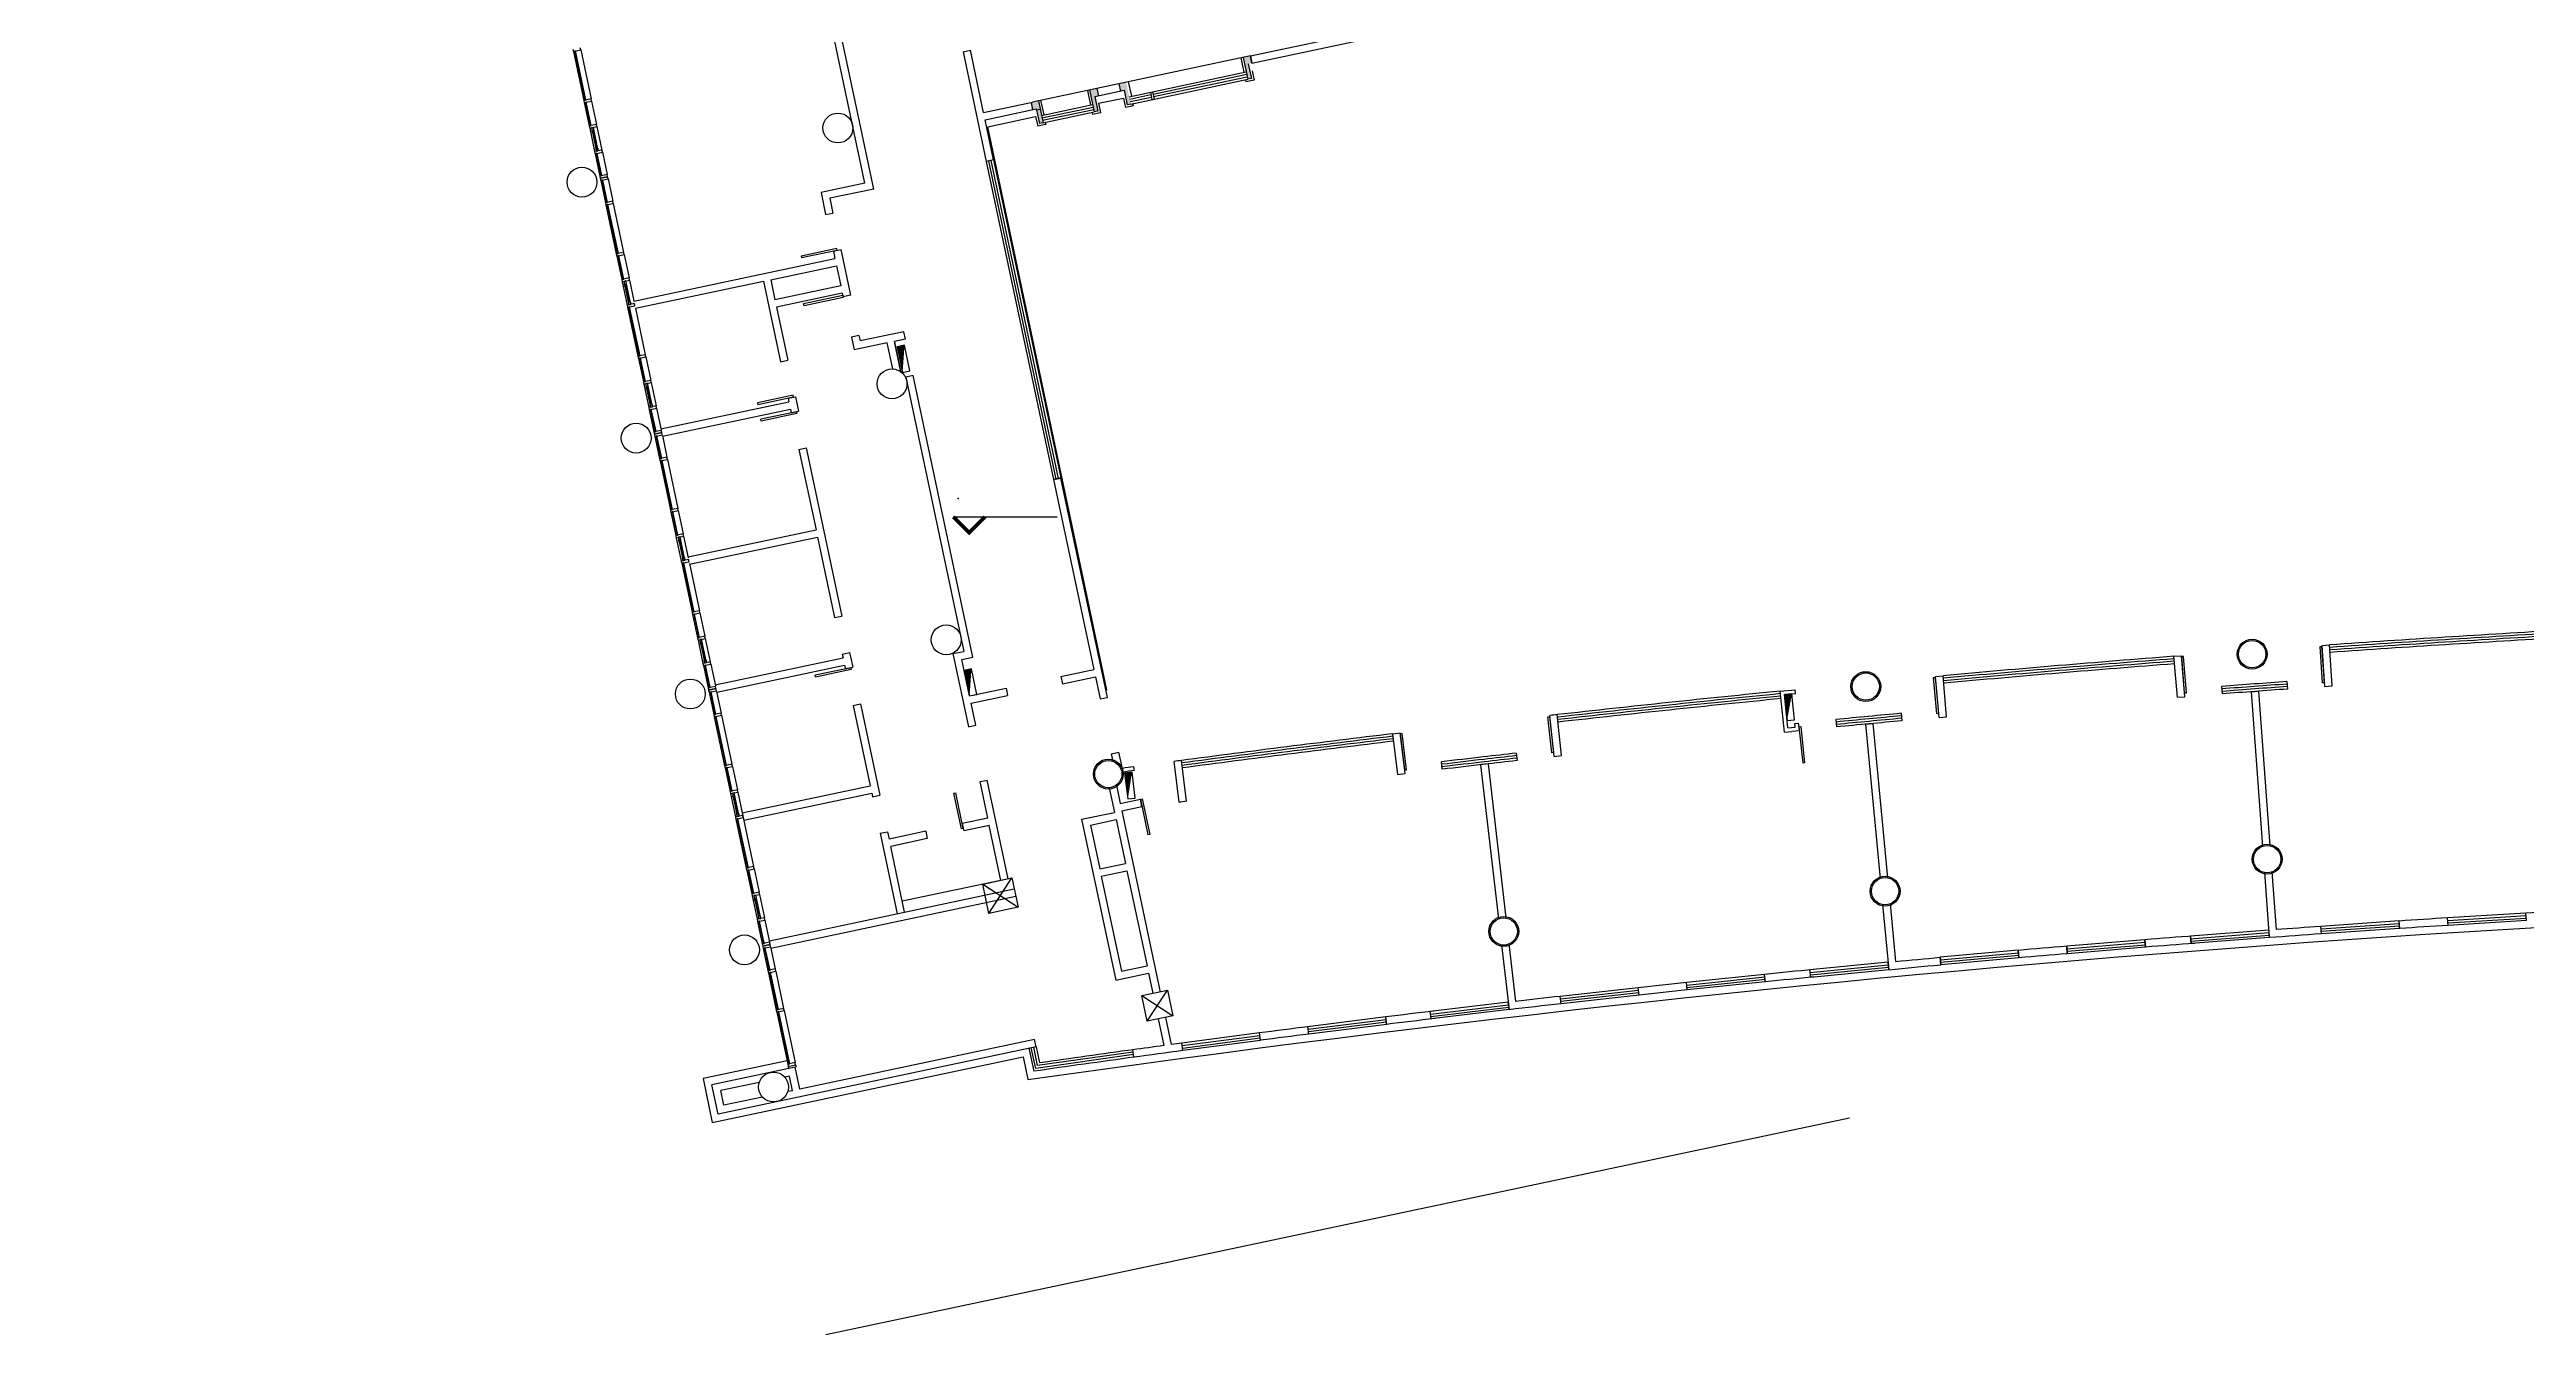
# Model space of a CAD drawing. Header units: millimetres. Extents: x -28081 to 11848482, y -6212777 to 128443.
# Drawn here: x -25447 to 40840, y -11740 to 22643 of the extents above; entities that cross this region are included whole.
import ezdxf

# ---------------------------------------------------------------- set-up
doc = ezdxf.new("R2010")
doc.units = ezdxf.units.MM
doc.header["$LTSCALE"] = 10
for name, color, linetype in [('A—\\M+5C3C5\\M+5B4B0', 135, 'Continuous'), ('A—\\M+5C7BD\\M+5CCE5', 7, 'Continuous'), ('E-COLS-F5$0$0S-COLS-I-P', 8, 'Continuous'), ('E-RS-5F$0$0S-COLS-I-P', 8, 'Continuous'), ('E1-RI-5F$0$A-GLAZ', 140, 'Continuous')]:
    doc.layers.add(name, color=color, linetype=linetype)

msp = doc.modelspace()

# ---------------------------------------------------------------- hatches: boundary and pattern name
at = {"layer": 'A—\\M+5C7BD\\M+5CCE5'}
h = msp.add_hatch(color=18, dxfattribs=at)
h.paths.add_polyline_path([(6690, 22474), (6495, 22432), (6618, 21851), (6716, 21872), (6634, 22257), (6732, 22278)])
h.paths.add_polyline_path([(3364, 21769), (3168, 21728), (3210, 21532), (3308, 21553), (3391, 21164), (3489, 21185)])
h = msp.add_hatch(color=18, dxfattribs=at)
h.paths.add_polyline_path([(2582, 21603), (2386, 21561), (2511, 20976), (2608, 20997), (2525, 21387), (2623, 21407)])
h.paths.add_polyline_path([(1016, 21271), (821, 21230), (862, 21034), (960, 21055), (1044, 20664), (1140, 20684)])

# ---------------------------------------------------------------- linework, layer by layer
for p, q in [((-182, 19689), (-378, 19648)), ((-378, 19648), (1424, 11136)), ((1489, 11150), (-312, 19661)), ((1555, 11164), (-247, 19675)), ((-182, 19689), (1620, 11178)), ((-4382, 17318), (-5336, 17116)), ((-4371, 17269), (-5325, 17067)), ((-4371, 17269), (-4382, 17318)), ((-5336, 17116), (-5325, 17067)), ((-4219, 16063), (-5268, 15841)), ((-4207, 16009), (-5256, 15787)), ((-4219, 16063), (-4207, 16009)), ((-5256, 15787), (-5268, 15841)), ((-5549, 13391), (-6503, 13189)), ((-5539, 13342), (-6493, 13140)), ((-5539, 13342), (-5549, 13391)), ((-6503, 13189), (-6493, 13140)), ((-5456, 12950), (-6410, 12749)), ((-6399, 12700), (-6410, 12749)), ((-5446, 12902), (-6399, 12700)), ((-5456, 12950), (-5446, 12902)), ((1620, 11178), (1424, 11136)), ((35316, 6669), (35366, 6673)), ((35385, 5697), (35316, 6669)), ((35435, 5700), (35366, 6673)), ((-4006, 6102), (-4960, 5900)), ((-3996, 6053), (-4950, 5851)), ((-4006, 6102), (-3996, 6053)), ((31665, 6401), (31615, 6397)), ((31690, 5425), (31615, 6397)), ((31739, 5429), (31665, 6401)), ((-4950, 5851), (-4960, 5900)), ((24975, 5839), (25025, 5843)), ((25064, 4868), (24975, 5839)), ((25114, 4873), (25025, 5843)), ((31690, 5425), (31739, 5429)), ((35435, 5700), (35385, 5697)), ((14649, 4791), (14699, 4797)), ((14758, 3823), (14649, 4791)), ((14808, 3828), (14699, 4797)), ((25114, 4873), (25064, 4868)), ((10756, 4340), (10706, 4335)), ((10756, 4340), (10706, 4335)), ((10821, 3366), (10706, 4335)), ((10821, 3366), (10706, 4335)), ((10871, 3372), (10756, 4340)), ((10871, 3372), (10756, 4340)), ((21371, 4518), (21421, 4524)), ((21371, 4518), (21473, 3549)), ((21421, 4524), (21523, 3554)), ((10821, 3366), (10871, 3372)), ((10821, 3366), (10871, 3372)), ((14808, 3828), (14758, 3823)), ((21523, 3554), (21473, 3549)), ((-1246, 2746), (-1197, 2756)), ((-1246, 2746), (-1197, 2756)), ((-1044, 1792), (-1246, 2746)), ((-1044, 1792), (-1246, 2746)), ((-995, 1803), (-1197, 2756)), ((-995, 1803), (-1197, 2756)), ((3746, 2581), (3795, 2592)), ((3746, 2581), (3948, 1627)), ((3795, 2592), (3997, 1638)), ((-995, 1803), (-1044, 1792)), ((-995, 1803), (-1044, 1792)), ((3997, 1638), (3948, 1627)), ((-6184, -1207), (370, 180)), ((-6143, -1403), (412, -15)), ((40826, -464), (38730, -596)), ((38743, -795), (38730, -596)), ((38734, -662), (40830, -530)), ((38738, -729), (40834, -597)), ((40839, -663), (40826, -464)), ((30628, -1178), (28536, -1354)), ((28541, -1420), (30634, -1244)), ((28547, -1486), (30640, -1311)), ((30628, -1178), (30645, -1377)), ((33941, -921), (31847, -1084)), ((31847, -1084), (31863, -1283)), ((31852, -1150), (33946, -988)), ((31858, -1217), (33951, -1054)), ((33956, -1120), (31863, -1283)), ((33941, -921), (33956, -1120)), ((37432, -675), (35337, -820)), ((35351, -1019), (35337, -820)), ((35342, -886), (37437, -741)), ((35347, -953), (37442, -808)), ((37446, -874), (35351, -1019)), ((37446, -874), (37432, -675)), ((40839, -663), (38743, -795)), ((23755, -1780), (21665, -1987)), ((21685, -2186), (21665, -1987)), ((21672, -2053), (23761, -1847)), ((21678, -2120), (23768, -1913)), ((23774, -1979), (21685, -2186)), ((23774, -1979), (23755, -1780)), ((27240, -1460), (25148, -1648)), ((25148, -1648), (25166, -1848)), ((25154, -1715), (27246, -1526)), ((25160, -1781), (27252, -1592)), ((27258, -1659), (25166, -1848)), ((27240, -1460), (27258, -1659)), ((28536, -1354), (28552, -1553)), ((30645, -1377), (28552, -1553)), ((17068, -2461), (14981, -2694)), ((14988, -2760), (17075, -2527)), ((14995, -2826), (17083, -2594)), ((17090, -2660), (17068, -2461)), ((20448, -2104), (18360, -2323)), ((18381, -2522), (18360, -2323)), ((18367, -2390), (20455, -2170)), ((18374, -2456), (20462, -2236)), ((20469, -2303), (18381, -2522)), ((20469, -2303), (20448, -2104)), ((10312, -3244), (8229, -3506)), ((8237, -3572), (10320, -3310)), ((10337, -3443), (10312, -3244)), ((13589, -2850), (11503, -3100)), ((11527, -3298), (11503, -3100)), ((11511, -3166), (13597, -2916)), ((11519, -3232), (13604, -2983)), ((13612, -3049), (11527, -3298)), ((13612, -3049), (13589, -2850)), ((15003, -2893), (14981, -2694)), ((17090, -2660), (15003, -2893)), ((6936, -3672), (4854, -3946)), ((4880, -4144), (4854, -3946)), ((4862, -4012), (6944, -3738)), ((4871, -4078), (6953, -3805)), ((6962, -3871), (4880, -4144)), ((6962, -3871), (6936, -3672)), ((8253, -3704), (8229, -3506)), ((8245, -3638), (10329, -3376)), ((10337, -3443), (8253, -3704))]:
    msp.add_line(p, q)
at = {"color": 1}
msp.add_line((-1260, 10137), (1518, 10137), dxfattribs=at)
at = {"extrusion": (0, 0, -1)}
for points in [[(2617, 14003), (2421, 14045), (2566, 14730), (2762, 14688)], [(825, 5345), (630, 5386), (775, 6071), (970, 6029)], [(-21052, 4687), (-21251, 4707), (-21182, 5404), (-20983, 5384)]]:
    msp.add_lwpolyline(points, close=True, dxfattribs=at)
at = {"color": 1, "const_width": 100, "elevation": 0}
msp.add_lwpolyline([(-1260, 10137), (-836, 9712), (-411, 10137)], dxfattribs=at)
at = {"extrusion": (0, 0, -1), "elevation": 0}
msp.add_lwpolyline([(-3411, 2588), (-3610, 2613), (-3522, 3307), (-3324, 3282)], close=True, dxfattribs=at)
at = {"color": 1}
msp.add_point((-1132, 10632), dxfattribs=at)
at = {"extrusion": (0, 0, -1)}
for points in [[(2617, 14003), (2617, 14003), (2762, 14688), (2566, 14730)], [(825, 5345), (825, 5345), (970, 6029), (775, 6071)], [(-21052, 4687), (-21052, 4687), (-20983, 5384), (-21182, 5404)], [(-3411, 2588), (-3411, 2588), (-3324, 3282), (-3522, 3307)]]:
    msp.add_solid(points, dxfattribs=at)
at = {"layer": 'A—\\M+5C3C5\\M+5B4B0', "extrusion": (7.74398e-26, 8.19673e-27, -1)}
for p, q in [((-11440, 22652), (-11427, 22593)), ((-11427, 22593), (-11232, 22634)), ((-11232, 22634), (-11244, 22693)), ((-10954, 21323), (-11150, 21282)), ((-11150, 21282), (-11137, 21223)), ((-11137, 21223), (-10942, 21265)), ((-10942, 21265), (-10954, 21323)), ((-10809, 20639), (-11005, 20597)), ((-11005, 20597), (-10992, 20538)), ((-10992, 20538), (-10797, 20580)), ((-10797, 20580), (-10809, 20639)), ((-10664, 19954), (-10860, 19912)), ((-10860, 19912), (-10847, 19854)), ((-10847, 19854), (-10652, 19895)), ((-10652, 19895), (-10664, 19954)), ((-10513, 19240), (-10709, 19198)), ((-10500, 19181), (-10513, 19240)), ((-10709, 19198), (-10696, 19139)), ((-10696, 19139), (-10500, 19181)), ((-10374, 18584), (-10570, 18543)), ((-10362, 18525), (-10374, 18584)), ((-10570, 18543), (-10557, 18484)), ((-10557, 18484), (-10362, 18525)), ((-10084, 17214), (-10280, 17173)), ((-10280, 17173), (-10267, 17114)), ((-10267, 17114), (-10072, 17156)), ((-10072, 17156), (-10084, 17214)), ((-9939, 16530), (-10135, 16488)), ((-10135, 16488), (-10122, 16429)), ((-10122, 16429), (-9927, 16471)), ((-9927, 16471), (-9939, 16530)), ((-9794, 15845), (-9990, 15803)), ((-9990, 15803), (-9977, 15745)), ((-9977, 15745), (-9782, 15786)), ((-9782, 15786), (-9794, 15845)), ((-9504, 14475), (-9700, 14434)), ((-9700, 14434), (-9687, 14375)), ((-9687, 14375), (-9492, 14416)), ((-9492, 14416), (-9504, 14475)), ((-9359, 13790), (-9555, 13749)), ((-9555, 13749), (-9543, 13690)), ((-9543, 13690), (-9347, 13732)), ((-9347, 13732), (-9359, 13790)), ((-9214, 13105), (-9410, 13064)), ((-9410, 13064), (-9398, 13005)), ((-9398, 13005), (-9202, 13047)), ((-9202, 13047), (-9214, 13105)), ((-9063, 12391), (-9259, 12350)), ((-9259, 12350), (-9246, 12291)), ((-9246, 12291), (-9051, 12333)), ((-9051, 12333), (-9063, 12391)), ((-8924, 11736), (-9120, 11694)), ((-9120, 11694), (-9108, 11636)), ((-9108, 11636), (-8912, 11677)), ((-8912, 11677), (-8924, 11736)), ((-8634, 10366), (-8830, 10325)), ((-8830, 10325), (-8818, 10266)), ((-8818, 10266), (-8622, 10307)), ((-8622, 10307), (-8634, 10366)), ((-8489, 9681), (-8685, 9640)), ((-8685, 9640), (-8673, 9581)), ((-8673, 9581), (-8477, 9623)), ((-8477, 9623), (-8489, 9681)), ((-8344, 8997), (-8540, 8955)), ((-8540, 8955), (-8528, 8896)), ((-8528, 8896), (-8332, 8938)), ((-8332, 8938), (-8344, 8997)), ((-8055, 7627), (-8250, 7585)), ((-8250, 7585), (-8238, 7527)), ((-8238, 7527), (-8042, 7568)), ((-8042, 7568), (-8055, 7627)), ((-7910, 6942), (-8105, 6901)), ((-8105, 6901), (-8093, 6842)), ((-8093, 6842), (-7897, 6883)), ((-7897, 6883), (-7910, 6942)), ((-7765, 6257), (-7960, 6216)), ((-7960, 6216), (-7948, 6157)), ((-7948, 6157), (-7752, 6199)), ((-7752, 6199), (-7765, 6257)), ((-7613, 5543), (-7809, 5502)), ((-7809, 5502), (-7797, 5443)), ((-7797, 5443), (-7601, 5484)), ((-7601, 5484), (-7613, 5543)), ((-7475, 4888), (-7670, 4846)), ((-7670, 4846), (-7658, 4787)), ((-7658, 4787), (-7462, 4829)), ((-7462, 4829), (-7475, 4888)), ((-7185, 3518), (-7380, 3477)), ((-7380, 3477), (-7368, 3418)), ((-7368, 3418), (-7172, 3459)), ((-7172, 3459), (-7185, 3518)), ((-7040, 2833), (-7235, 2792)), ((-7235, 2792), (-7223, 2733)), ((-7223, 2733), (-7027, 2774)), ((-7027, 2774), (-7040, 2833)), ((-6895, 2148), (-7090, 2107)), ((-7090, 2107), (-7078, 2048)), ((-7078, 2048), (-6882, 2090)), ((-6882, 2090), (-6895, 2148)), ((-6605, 779), (-6800, 737)), ((-6800, 737), (-6788, 679)), ((-6788, 679), (-6592, 720)), ((-6592, 720), (-6605, 779)), ((-6460, 94), (-6656, 52)), ((-6656, 52), (-6643, -6)), ((-6643, -6), (-6447, 35)), ((-6447, 35), (-6460, 94)), ((-6315, -591), (-6511, -632)), ((-6511, -632), (-6498, -691)), ((-6498, -691), (-6302, -650)), ((-6302, -650), (-6315, -591)), ((-6164, -1305), (-6359, -1347)), ((-6151, -1364), (-6164, -1305)), ((-6359, -1347), (-6347, -1405)), ((-6347, -1405), (-6151, -1364)), ((-6025, -1961), (-6221, -2002)), ((-6012, -2019), (-6025, -1961)), ((-6221, -2002), (-6208, -2061)), ((-6208, -2061), (-6012, -2019)), ((-5801, -3017), (-5997, -3059)), ((-5997, -3059), (-5984, -3117)), ((-5984, -3117), (-5789, -3076)), ((-5789, -3076), (-5801, -3017))]:
    msp.add_line(p, q, dxfattribs=at)
at = {"layer": 'A—\\M+5C3C5\\M+5B4B0'}
for p, q in [((-11427, 22593), (-11150, 21282)), ((-11397, 22599), (-11120, 21288)), ((-11095, 21294), (-11372, 22604)), ((-11232, 22634), (-10954, 21323)), ((3447, 21380), (6577, 22047)), ((4087, 21448), (6591, 21982)), ((4101, 21383), (6604, 21917)), ((6435, 22423), (6518, 22034)), ((6735, 22073), (6787, 21826)), ((-11137, 21223), (-11005, 20597)), ((-11082, 21235), (-11107, 21230)), ((-11107, 21230), (-10975, 20603)), ((-10950, 20609), (-11082, 21235)), ((-10942, 21265), (-10809, 20639)), ((2626, 21204), (3291, 21345)), ((3291, 21345), (3345, 21093)), ((3461, 21315), (4028, 21436)), ((3475, 21250), (4042, 21371)), ((3489, 21185), (6618, 21851)), ((4014, 21501), (4056, 21305)), ((4073, 21514), (4115, 21318)), ((6560, 21839), (6572, 21780)), ((6787, 21826), (6572, 21780)), ((-10894, 20559), (-10944, 20549)), ((-10894, 20559), (-10944, 20549)), ((-10878, 20485), (-10894, 20559)), ((-10761, 19933), (-10894, 20559)), ((-10797, 20580), (-10664, 19954)), ((-339, 20575), (943, 20847)), ((2850, 5510), (-339, 20575)), ((943, 20847), (997, 20592)), ((1213, 20638), (997, 20592)), ((1098, 20880), (2469, 21170)), ((1112, 20814), (2483, 21105)), ((1126, 20749), (2497, 21040)), ((1139, 20684), (2511, 20975)), ((1200, 20697), (1213, 20638)), ((2452, 20962), (2464, 20905)), ((2680, 20951), (2464, 20905)), ((2626, 21204), (2680, 20951)), ((3560, 21138), (3345, 21093)), ((3560, 21138), (3547, 21197)), ((-10992, 20538), (-10860, 19912)), ((-10944, 20549), (-10928, 20474)), ((-10944, 20549), (-10811, 19923)), ((-10928, 20474), (-10878, 20485)), ((-10917, 20421), (-10928, 20474)), ((-10928, 20474), (-10827, 19997)), ((-10802, 20002), (-10903, 20479)), ((-10827, 19997), (-10777, 20008)), ((-10811, 19923), (-10827, 19997)), ((-10761, 19933), (-10811, 19923)), ((-10811, 19923), (-10761, 19933)), ((-10777, 20008), (-10761, 19933)), ((-10652, 19895), (-10525, 19298)), ((-10847, 19854), (-10721, 19257)), ((-10817, 19860), (-10691, 19263)), ((-10666, 19268), (-10793, 19865)), ((-10525, 19298), (-10721, 19257)), ((-10721, 19257), (-10709, 19198)), ((-10709, 19198), (-10513, 19240)), ((-10513, 19240), (-10525, 19298)), ((-10696, 19139), (-10570, 18543)), ((-10641, 19151), (-10666, 19146)), ((-10666, 19146), (-10540, 18549)), ((-10515, 18554), (-10641, 19151)), ((-10500, 19181), (-10374, 18584)), ((-10557, 18484), (-10280, 17173)), ((-10527, 18490), (-10250, 17179)), ((-10225, 17185), (-10503, 18496)), ((-10362, 18525), (-10084, 17214)), ((-10267, 17114), (-10135, 16488)), ((-10213, 17126), (-10237, 17121)), ((-10237, 17121), (-10105, 16494)), ((-10080, 16500), (-10213, 17126)), ((-10072, 17156), (-9939, 16530)), ((-10122, 16429), (-9990, 15803)), ((-10024, 16450), (-10074, 16440)), ((-10024, 16450), (-10074, 16440)), ((-10074, 16440), (-10058, 16365)), ((-10074, 16440), (-9941, 15814)), ((-10058, 16365), (-10008, 16376)), ((-10047, 16312), (-10058, 16365)), ((-10058, 16365), (-9957, 15888)), ((-9932, 15893), (-10033, 16370)), ((-10008, 16376), (-10024, 16450)), ((-9892, 15824), (-10024, 16450)), ((-9927, 16471), (-9810, 15920)), ((-9977, 15745), (-9700, 14434)), ((-9957, 15888), (-9907, 15899)), ((-9941, 15814), (-9957, 15888)), ((-9948, 15751), (-9670, 14440)), ((-9892, 15824), (-9941, 15814)), ((-9941, 15814), (-9892, 15824)), ((-9645, 14445), (-9923, 15756)), ((-9907, 15899), (-9892, 15824)), ((-9769, 15724), (-9504, 14475)), ((-9687, 14375), (-9555, 13749)), ((-9633, 14387), (-9658, 14381)), ((-9658, 14381), (-9525, 13755)), ((-9500, 13760), (-9633, 14387)), ((-9492, 14416), (-9359, 13790)), ((-9543, 13690), (-9410, 13064)), ((-9444, 13711), (-9494, 13700)), ((-9444, 13711), (-9494, 13700)), ((-9494, 13700), (-9478, 13626)), ((-9494, 13700), (-9361, 13074)), ((-9478, 13626), (-9429, 13636)), ((-9467, 13573), (-9478, 13626)), ((-9478, 13626), (-9377, 13149)), ((-9352, 13154), (-9453, 13631)), ((-9429, 13636), (-9444, 13711)), ((-9312, 13085), (-9444, 13711)), ((-9347, 13732), (-9214, 13105)), ((-9398, 13005), (-9271, 12409)), ((-9377, 13149), (-9328, 13159)), ((-9361, 13074), (-9377, 13149)), ((-9343, 13017), (-9368, 13012)), ((-9368, 13012), (-9241, 12415)), ((-9312, 13085), (-9361, 13074)), ((-9361, 13074), (-9312, 13085)), ((-9216, 12420), (-9343, 13017)), ((-9328, 13159), (-9312, 13085)), ((-9202, 13047), (-9079, 12466)), ((-9076, 12450), (-9271, 12409)), ((-9271, 12409), (-9259, 12350)), ((-9259, 12350), (-9063, 12391)), ((-9246, 12291), (-9120, 11694)), ((-9241, 12415), (-9216, 12420)), ((-9192, 12303), (-9216, 12297)), ((-9216, 12297), (-9090, 11701)), ((-9065, 11706), (-9192, 12303)), ((-9063, 12391), (-9076, 12450)), ((-9047, 12317), (-8924, 11736)), ((-9108, 11636), (-8830, 10325)), ((-9090, 11701), (-9065, 11706)), ((-9053, 11647), (-9078, 11642)), ((-9078, 11642), (-8800, 10331)), ((-8775, 10336), (-9053, 11647)), ((-8912, 11677), (-8634, 10366)), ((-8818, 10266), (-8685, 9640)), ((-8800, 10331), (-8775, 10336)), ((-8763, 10278), (-8788, 10272)), ((-8788, 10272), (-8655, 9646)), ((-8630, 9652), (-8763, 10278)), ((-8622, 10307), (-8489, 9681)), ((-8673, 9581), (-8540, 8955)), ((-8655, 9646), (-8630, 9652)), ((-8574, 9602), (-8624, 9591)), ((-8574, 9602), (-8624, 9591)), ((-8624, 9591), (-8608, 9517)), ((-8624, 9591), (-8492, 8965)), ((-8608, 9517), (-8559, 9527)), ((-8597, 9464), (-8608, 9517)), ((-8608, 9517), (-8507, 9040)), ((-8483, 9045), (-8584, 9522)), ((-8559, 9527), (-8574, 9602)), ((-8442, 8976), (-8574, 9602)), ((-8477, 9623), (-8354, 9042)), ((-8528, 8896), (-8250, 7585)), ((-8507, 9040), (-8458, 9050)), ((-8492, 8965), (-8507, 9040)), ((-8473, 8908), (-8498, 8903)), ((-8498, 8903), (-8220, 7592)), ((-8442, 8976), (-8492, 8965)), ((-8492, 8965), (-8442, 8976)), ((-8195, 7597), (-8473, 8908)), ((-8458, 9050), (-8442, 8976)), ((-8322, 8893), (-8055, 7627)), ((-8238, 7527), (-8105, 6901)), ((-8220, 7592), (-8195, 7597)), ((-8183, 7538), (-8208, 7533)), ((-8208, 7533), (-8075, 6907)), ((-8050, 6912), (-8183, 7538)), ((-8042, 7568), (-7910, 6942)), ((-8093, 6842), (-7960, 6216)), ((-8075, 6907), (-8050, 6912)), ((-7995, 6863), (-8044, 6852)), ((-7995, 6863), (-8044, 6852)), ((-8044, 6852), (-8028, 6778)), ((-8044, 6852), (-7912, 6226)), ((-8028, 6778), (-7979, 6788)), ((-8017, 6725), (-8028, 6778)), ((-8028, 6778), (-7928, 6301)), ((-7903, 6306), (-8004, 6783)), ((-7979, 6788), (-7995, 6863)), ((-7862, 6237), (-7995, 6863)), ((-7897, 6883), (-7765, 6257)), ((-7948, 6157), (-7821, 5560)), ((-7928, 6301), (-7878, 6311)), ((-7912, 6226), (-7928, 6301)), ((-7893, 6169), (-7918, 6163)), ((-7918, 6163), (-7792, 5567)), ((-7862, 6237), (-7912, 6226)), ((-7912, 6226), (-7862, 6237)), ((-7767, 5572), (-7893, 6169)), ((-7878, 6311), (-7862, 6237)), ((-7752, 6199), (-7629, 5618)), ((-7626, 5602), (-7821, 5560)), ((-7821, 5560), (-7809, 5502)), ((-7809, 5502), (-7613, 5543)), ((-7797, 5443), (-7670, 4846)), ((-7792, 5567), (-7767, 5572)), ((-7742, 5455), (-7767, 5449)), ((-7767, 5449), (-7640, 4852)), ((-7616, 4858), (-7742, 5455)), ((-7613, 5543), (-7626, 5602)), ((-7598, 5469), (-7475, 4888)), ((2821, 5503), (2850, 5510)), ((32679, 5601), (32694, 5401)), ((34430, 5730), (34444, 5530)), ((-7658, 4787), (-7380, 3477)), ((-7640, 4852), (-7616, 4858)), ((-7603, 4799), (-7628, 4794)), ((-7628, 4794), (-7350, 3483)), ((-7326, 3488), (-7603, 4799)), ((-7462, 4829), (-7185, 3518)), ((22356, 4715), (22375, 4516)), ((24109, 4881), (24127, 4682)), ((-7368, 3418), (-7235, 2792)), ((-7350, 3483), (-7326, 3488)), ((-7313, 3429), (-7338, 3424)), ((-7338, 3424), (-7206, 2798)), ((-7181, 2803), (-7313, 3429)), ((-7172, 3459), (-7040, 2833)), ((11826, 3384), (11802, 3583)), ((13803, 3815), (13826, 3617)), ((-7223, 2733), (-7090, 2107)), ((-7206, 2798), (-7181, 2803)), ((-7125, 2754), (-7174, 2743)), ((-7125, 2754), (-7174, 2743)), ((-7174, 2743), (-7159, 2669)), ((-7174, 2743), (-7042, 2117)), ((-7159, 2669), (-7109, 2679)), ((-7147, 2616), (-7159, 2669)), ((-7159, 2669), (-7058, 2192)), ((-7033, 2197), (-7134, 2674)), ((-7109, 2679), (-7125, 2754)), ((-6992, 2128), (-7125, 2754)), ((-7027, 2774), (-6882, 2090)), ((-7078, 2048), (-6800, 737)), ((-7058, 2192), (-7008, 2202)), ((-7042, 2117), (-7058, 2192)), ((-7023, 2060), (-7048, 2054)), ((-7048, 2054), (-6771, 744)), ((-6992, 2128), (-7042, 2117)), ((-7042, 2117), (-6992, 2128)), ((-6746, 749), (-7023, 2060)), ((-7008, 2202), (-6992, 2128)), ((-6882, 2090), (-6605, 779)), ((-6788, 679), (-6656, 52)), ((-6771, 744), (-6746, 749)), ((-6733, 690), (-6758, 685)), ((-6758, 685), (-6626, 59)), ((-6601, 64), (-6733, 690)), ((-6592, 720), (-6460, 94)), ((-6626, 59), (-6601, 64)), ((-6545, 14), (-6595, 4)), ((-6545, 14), (-6595, 4)), ((-6595, 4), (-6579, -71)), ((-6595, 4), (-6462, -622)), ((-6529, -60), (-6545, 14)), ((-6412, -612), (-6545, 14)), ((-6447, 35), (-6315, -591)), ((-6643, -6), (-6511, -632)), ((-6579, -71), (-6529, -60)), ((-6568, -124), (-6579, -71)), ((-6579, -71), (-6478, -548)), ((-6453, -542), (-6554, -65)), ((-6478, -548), (-6428, -537)), ((-6462, -622), (-6478, -548)), ((-6412, -612), (-6462, -622)), ((-6462, -622), (-6412, -612)), ((-6428, -537), (-6412, -612)), ((-6302, -650), (-6176, -1246)), ((-6498, -691), (-6390, -1200)), ((-6443, -680), (-6468, -685)), ((-6468, -685), (-6361, -1194)), ((-6336, -1188), (-6443, -680)), ((-6390, -1200), (-6372, -1288)), ((-6176, -1246), (-6372, -1288)), ((-6372, -1288), (-6367, -1308)), ((-6367, -1309), (-6359, -1347)), ((-6361, -1194), (-6342, -1282)), ((-6359, -1347), (-6164, -1305)), ((-6342, -1282), (-6317, -1276)), ((-6317, -1276), (-6336, -1188)), ((-6164, -1305), (-6176, -1246)), ((-6347, -1405), (-6328, -1493)), ((-6328, -1493), (-6221, -2002)), ((-6292, -1394), (-6317, -1399)), ((-6317, -1400), (-6298, -1487)), ((-6298, -1487), (-6191, -1996)), ((-6274, -1482), (-6292, -1394)), ((-6166, -1990), (-6274, -1482)), ((-6151, -1364), (-6025, -1961)), ((-6208, -2061), (-5997, -3059)), ((-6191, -1996), (-6166, -1990)), ((-6153, -2049), (-6178, -2054)), ((-6178, -2054), (-5967, -3052)), ((-5942, -3047), (-6153, -2049)), ((-6012, -2019), (-5801, -3017)), ((-5984, -3117), (-5690, -4507)), ((-5967, -3052), (-5942, -3047)), ((-5930, -3106), (-5955, -3111)), ((-5955, -3111), (-5660, -4501)), ((-5635, -4496), (-5930, -3106)), ((-5789, -3076), (-5495, -4466)), ((-5709, -4421), (-7959, -4894)), ((-7716, -6070), (606, -4315)), ((-5495, -4466), (-5690, -4507)), ((-5690, -4507), (-5678, -4566)), ((-5678, -4566), (-5482, -4525)), ((-5678, -4566), (-5666, -4624)), ((-5660, -4501), (-5635, -4496)), ((-5482, -4525), (-5495, -4466)), ((-5482, -4525), (-5470, -4583)), ((606, -4315), (735, -4922)), ((761, -4081), (892, -4697)), ((944, -4622), (827, -4068)), ((996, -4547), (892, -4054)), ((3562, -4252), (944, -4622)), ((957, -4040), (1049, -4473)), ((3553, -4186), (996, -4547)), ((3571, -4322), (3545, -4124)), ((-7959, -4894), (-7716, -6070))]:
    msp.add_line(p, q, dxfattribs=at)
msp.add_lwpolyline([(606, -4315), (735, -4922, -0.034352), (67351, -11), (67609, 2895), (67409, 2912)], format="xyb", dxfattribs=at)
for centre, radius, start, end in [((69776, -487205), 495100, 93.24401, 93.96152), ((69776, -487205), 495033, 93.24397, 93.96157), ((69776, -487205), 494967, 93.24392, 93.96162), ((69776, -487205), 494900, 93.24388, 93.96167), ((69776, -487205), 495100, 94.44497, 95.16247), ((69776, -487205), 495033, 94.4449, 95.1625), ((69776, -487205), 494967, 94.44483, 95.16253), ((69776, -487205), 494900, 94.44476, 95.16256), ((69776, -487205), 495100, 95.669, 96.36336), ((69776, -487205), 495033, 95.66896, 96.36341), ((69776, -487205), 494967, 95.66892, 96.36346), ((69776, -487205), 494200, 94.20281, 94.30488), ((69776, -487205), 494133, 94.20281, 94.30488), ((69776, -487205), 494067, 94.20281, 94.30488), ((69776, -487205), 494000, 94.20281, 94.30488), ((69776, -487205), 494200, 94.10136, 94.20281), ((69776, -487205), 494133, 94.10136, 94.20281), ((69776, -487205), 494067, 94.10136, 94.20281), ((69776, -487205), 494000, 94.10136, 94.20281), ((69776, -487205), 494900, 95.66888, 96.36352), ((69776, -487205), 494200, 95.404, 95.5061), ((69776, -487205), 494133, 95.404, 95.5061), ((69776, -487205), 494067, 95.404, 95.5061), ((69776, -487205), 494200, 95.30199, 95.404), ((69776, -487205), 494133, 95.30199, 95.404), ((69776, -487205), 494067, 95.30199, 95.404), ((69776, -487205), 494000, 95.30199, 95.404), ((69775, -487205), 495100, 96.87632, 97.53592), ((69775, -487205), 495033, 96.87628, 97.53597), ((69775, -487205), 494967, 96.87624, 97.53602), ((69775, -487205), 494900, 96.87621, 97.53607), ((69776, -487205), 494000, 95.404, 95.5061), ((69776, -487205), 494200, 96.60521, 96.73671), ((69776, -487205), 494133, 96.60521, 96.73671), ((69776, -487205), 494067, 96.60521, 96.73672), ((69776, -487205), 494000, 96.60521, 96.73672), ((69776, -487205), 494200, 96.5032, 96.60521), ((69776, -487205), 494133, 96.5032, 96.60521), ((69776, -487205), 494067, 96.5032, 96.60521), ((69776, -487205), 494000, 96.5032, 96.60521), ((69738, -486690), 486885, 97.80811, 98.12891), ((69738, -486690), 487085, 97.80798, 98.10691)]:
    msp.add_arc(centre, radius, start, end, dxfattribs=at)
at = {"layer": 'A—\\M+5C7BD\\M+5CCE5'}
for p, q in [((-3627, 19065), (-4952, 25321)), ((-3390, 18911), (-4798, 25558)), ((-999, 22582), (-804, 22624)), ((-999, 22582), (-378, 19647)), ((-452, 20961), (-804, 22624)), ((6690, 22476), (9821, 23135)), ((6732, 22277), (10058, 22981)), ((6690, 22476), (860, 21238)), ((6495, 22432), (6618, 21851)), ((6634, 22257), (6716, 21872)), ((6690, 22474), (6732, 22278)), ((6732, 22277), (6690, 22472)), ((-452, 20961), (860, 21238)), ((821, 21230), (862, 21034)), ((918, 21251), (918, 21251)), ((1016, 21271), (1140, 20684)), ((1075, 21284), (1158, 20893)), ((2327, 21549), (2411, 21158)), ((2386, 21561), (2511, 20976)), ((2484, 21582), (2484, 21582)), ((2525, 21387), (3308, 21553)), ((2525, 21387), (2608, 20997)), ((2582, 21603), (2623, 21407)), ((3168, 21727), (3210, 21532)), ((3266, 21748), (3266, 21748)), ((3308, 21553), (3391, 21164)), ((3423, 21781), (3506, 21393)), ((6716, 21872), (6618, 21851)), ((-410, 20765), (960, 21055)), ((-182, 19689), (-410, 20765)), ((960, 21056), (1044, 20664)), ((966, 21026), (1064, 21046)), ((1139, 20684), (1044, 20664)), ((2608, 20997), (2511, 20976)), ((3489, 21185), (3391, 21164)), ((-3627, 19065), (-4801, 18816)), ((-4801, 18816), (-4677, 18226)), ((-3390, 18911), (-4564, 18662)), ((-4564, 18662), (-4481, 18268)), ((-4677, 18226), (-4481, 18268)), ((-4469, 17248), (-4274, 17289)), ((-4469, 17248), (-4428, 17052)), ((-4274, 17289), (-4015, 16066)), ((-9809, 15913), (-4428, 17052)), ((-6148, 16484), (-4387, 16857)), ((-4387, 16857), (-4273, 16318)), ((-9767, 15718), (-6343, 16442)), ((-6343, 16442), (-5888, 14290)), ((-6148, 16484), (-6034, 15946)), ((-4273, 16319), (-6034, 15946)), ((-4231, 16123), (-5992, 15750)), ((-4231, 16123), (-4211, 16025)), ((-4015, 16066), (-4211, 16025)), ((-5992, 15750), (-5692, 14332)), ((-3787, 14990), (-3983, 14949)), ((-3983, 14949), (-3910, 14606)), ((-3030, 14793), (-3910, 14606)), ((-3787, 14990), (-3756, 14844)), ((-2582, 15092), (-3756, 14844)), ((-2882, 14096), (-3030, 14793)), ((-2541, 14896), (-2834, 14834)), ((-2661, 14017), (-2834, 14834)), ((-2832, 14822), (-2661, 14017)), ((-2541, 14896), (-2582, 15092)), ((-5888, 14290), (-5692, 14332)), ((-5680, 13312), (-5485, 13353)), ((-5680, 13312), (-5660, 13214)), ((-5485, 13353), (-5402, 12962)), ((-2333, 13918), (-2529, 13877)), ((-2529, 13877), (-976, 6539)), ((-739, 6385), (-2333, 13918)), ((-9084, 12489), (-5660, 13214)), ((-9042, 12293), (-5618, 13018)), ((-5618, 13018), (-5598, 12920)), ((-5598, 12920), (-5402, 12962)), ((-5391, 11942), (-5195, 11984)), ((-5391, 11942), (-4935, 9790)), ((-5195, 11984), (-4242, 7483)), ((1424, 11136), (2501, 6049)), ((2862, 5307), (1619, 11177)), ((-8359, 9065), (-4935, 9790)), ((-8318, 8869), (-4893, 9594)), ((-4893, 9594), (-4438, 7442)), ((-4438, 7442), (-4242, 7483)), ((35371, 6698), (35571, 6712)), ((35440, 5600), (35371, 6698)), ((35640, 5614), (35571, 6712)), ((-7634, 5641), (-4210, 6366)), ((-7593, 5445), (-4169, 6170)), ((-4231, 6464), (-4035, 6505)), ((-4231, 6464), (-4210, 6366)), ((-4169, 6170), (-4148, 6072)), ((-4148, 6072), (-3952, 6114)), ((-4035, 6505), (-3952, 6114)), ((-1269, 6477), (-976, 6539)), ((-1269, 6477), (-855, 4521)), ((-1032, 6323), (-739, 6385)), ((-825, 5345), (-1032, 6323)), ((1620, 5862), (2501, 6049)), ((31405, 6406), (31604, 6421)), ((31500, 5310), (31405, 6406)), ((31699, 5326), (31604, 6421)), ((-825, 5345), (153, 5552)), ((-786, 5148), (194, 5356)), ((153, 5552), (194, 5356)), ((1620, 5862), (1662, 5667)), ((1662, 5667), (2542, 5853)), ((2542, 5853), (2666, 5266)), ((2666, 5266), (2862, 5307)), ((20869, 5474), (21267, 5513)), ((20984, 4379), (20869, 5474)), ((20979, 5384), (21277, 5414)), ((21073, 4489), (20979, 5384)), ((21278, 5414), (21269, 5513)), ((25027, 5869), (25226, 5887)), ((25122, 4773), (25027, 5869)), ((25322, 4791), (25226, 5887)), ((31500, 5310), (31699, 5326)), ((33472, 5459), (33776, 1321)), ((33672, 5474), (33976, 1336)), ((35440, 5600), (35640, 5614)), ((-3941, 5094), (-3745, 5135)), ((-3941, 5094), (-3485, 2942)), ((-3745, 5135), (-3227, 2690)), ((-662, 4561), (-786, 5148)), ((14818, 3729), (14703, 4823)), ((15017, 3751), (14902, 4845)), ((25122, 4773), (25322, 4791)), ((-855, 4521), (-662, 4561)), ((10499, 4335), (10697, 4359)), ((10636, 3243), (10499, 4334)), ((10834, 3267), (10697, 4359)), ((20984, 4379), (21183, 4398)), ((21073, 4489), (21272, 4509)), ((21183, 4399), (21382, 4419)), ((21261, 4608), (21361, 4618)), ((21272, 4509), (21261, 4608)), ((21382, 4419), (21361, 4618)), ((23152, 4590), (23543, 460)), ((23351, 4609), (23742, 478)), ((2977, 3799), (3173, 3840)), ((3020, 3595), (2977, 3799)), ((3264, 3407), (3173, 3840)), ((3584, 3350), (3570, 3449)), ((4783, 2501), (4646, 3593)), ((4981, 2527), (4844, 3619)), ((12852, 3505), (13330, -617)), ((13051, 3528), (13529, -594)), ((14817, 3729), (15017, 3751)), ((14818, 3729), (15017, 3751)), ((-6909, 2217), (-3485, 2942)), ((-6868, 2021), (-3444, 2746)), ((-3444, 2746), (-3423, 2648)), ((-3423, 2648), (-3227, 2690)), ((-546, 3053), (-351, 3094)), ((-340, 2074), (-546, 3053)), ((208, 452), (-351, 3094)), ((2914, 2891), (3054, 2230)), ((3104, 2961), (3208, 2467)), ((10636, 3243), (10834, 3267)), ((-340, 2074), (-1022, 1930)), ((2173, 2044), (3054, 2230)), ((2173, 2044), (3085, -2261)), ((2411, 1890), (3095, 2035)), ((3095, 2035), (3344, 861)), ((3208, 2467), (3746, 2581)), ((3250, 2272), (3788, 2386)), ((3250, 2272), (4277, -2583)), ((3788, 2386), (3746, 2581)), ((-3216, 1670), (-3020, 1711)), ((-3216, 1670), (-2760, -483)), ((-3020, 1711), (-2979, 1516)), ((-2000, 1723), (-2980, 1515)), ((-1959, 1527), (-2937, 1320)), ((-2000, 1723), (-2935, 1525)), ((-1959, 1527), (-2892, 1329)), ((-2000, 1723), (-1959, 1527)), ((-1022, 1930), (-981, 1734)), ((-296, 1879), (-981, 1734)), ((-299, 1879), (-981, 1734)), ((11, 411), (-299, 1879)), ((2411, 1890), (2659, 716)), ((-2565, -441), (-2937, 1320)), ((2659, 716), (3344, 861)), ((2700, 520), (3385, 665)), ((3385, 665), (3924, -1879)), ((308, 473), (-2583, -139)), ((2700, 520), (3239, -2023)), ((33828, 622), (33956, -1122)), ((34027, 636), (34140, -908)), ((-2583, -139), (-2626, -148)), ((23609, -239), (23774, -1979)), ((23808, -220), (23954, -1762)), ((38743, -795), (38730, -593)), ((13411, -1314), (13612, -3051)), ((13609, -1291), (13787, -2829)), ((30647, -1377), (30628, -1178)), ((31863, -1283), (31847, -1084)), ((35352, -1021), (35337, -821)), ((37447, -877), (37433, -678)), ((3239, -2023), (3924, -1879)), ((21684, -2182), (21665, -1987)), ((23774, -1979), (23755, -1780)), ((25166, -1848), (25148, -1648)), ((27259, -1661), (27240, -1463)), ((28552, -1553), (28535, -1351)), ((3085, -2261), (3965, -2074)), ((3965, -2074), (4079, -2612)), ((17090, -2660), (17067, -2461)), ((18383, -2521), (18360, -2322)), ((20471, -2304), (20448, -2105)), ((4224, -3297), (4375, -4011)), ((4420, -3256), (4574, -3984)), ((10335, -3442), (10312, -3244)), ((11526, -3296), (11503, -3098)), ((13612, -3050), (13589, -2851)), ((15003, -2891), (14980, -2693)), ((916, -3845), (-5370, -5175)), ((916, -3845), (-5370, -5175)), ((957, -4040), (916, -3845)), ((957, -4040), (916, -3845)), ((4880, -4144), (4854, -3946)), ((6962, -3869), (6936, -3672)), ((8251, -3703), (8228, -3504)), ((-5494, -4588), (-7720, -5060)), ((-5494, -4588), (-7720, -5060)), ((957, -4040), (-7554, -5842)), ((957, -4040), (-7554, -5842)), ((-5370, -5175), (-5494, -4588)), ((-5370, -5175), (-5494, -4588)), ((3571, -4322), (3545, -4124)), ((-7554, -5842), (-7720, -5060)), ((-7554, -5842), (-7720, -5060)), ((-6452, -4996), (-7483, -5214)), ((-6452, -4996), (-7483, -5214)), ((-7400, -5605), (-7483, -5214)), ((-7400, -5605), (-7483, -5214)), ((-5648, -4826), (-5774, -4852)), ((-5648, -4826), (-5774, -4852)), ((-5566, -5217), (-5691, -5243)), ((-5566, -5217), (-5691, -5243)), ((-5566, -5217), (-5648, -4826)), ((-5566, -5217), (-5648, -4826)), ((-6369, -5387), (-7400, -5605)), ((-6369, -5387), (-7400, -5605))]:
    msp.add_line(p, q, dxfattribs=at)
for points in [[(1424, 11136), (1619, 11177)], [(33472, 5459), (33672, 5474)], [(23152, 4590), (23351, 4609)], [(13051, 3528), (12852, 3505)]]:
    msp.add_lwpolyline(points, dxfattribs=at)
for points in [[(-474, 308), (308, 474), (474, -309), (-309, -475)], [(3786, -2674), (4470, -2529), (4615, -3214), (3931, -3359)]]:
    msp.add_lwpolyline(points, close=True, dxfattribs=at)
at = {"layer": 'A—\\M+5C7BD\\M+5CCE5', "color": 18}
msp.add_lwpolyline([(-4670, -11740), (22723, -5942)], dxfattribs=at)
at = {"layer": 'A—\\M+5C7BD\\M+5CCE5'}
for centre, radius in [((-4349, 20544), 400), ((-11198, 19095), 400), ((-2900, 13696), 400), ((-9748, 12246), 400), ((-1450, 6848), 400), ((33498, 6464), 400), ((33498, 6464), 365), ((23158, 5595), 400), ((-8298, 5398), 400), ((23158, 5595), 365), ((2888, 3255), 400), ((2888, 3255), 365), ((33902, 979), 400), ((33902, 979), 365), ((23675, 120), 400), ((23675, 120), 365), ((13470, -954), 400), ((13470, -954), 365), ((-6849, -1450), 400), ((-6072, -5119), 400)]:
    msp.add_circle(centre, radius, dxfattribs=at)
for centre, radius, start, end in [((69776, -487205), 495100, 96.36336, 96.38651), ((69775, -487205), 495100, 97.68464, 97.72036), ((69775, -487205), 495000, 97.68464, 97.72032), ((69775, -487205), 495100, 97.53592, 97.55906), ((69775, -487205), 494000, 97.53677, 97.55996), ((69738, -486690), 487085, 93.64992, 93.80285), ((45932, -81780), 81476, 92.67114, 93.59322), ((37271, -80251), 79352, 93.8469, 94.80184), ((37249, -79948), 78848, 93.84438, 94.803), ((69738, -486690), 486885, 94.04981, 94.21456), ((69738, -486690), 487085, 94.04987, 94.19103), ((45357, -116148), 115542, 93.28188, 93.92561), ((28844, -81825), 80160, 95.0668, 96.01168), ((-18614, 453747), 457693, 275.31383, 275.48894), ((-7824, 340261), 343495, 275.30819, 275.5083), ((69738, -486690), 487085, 94.85242, 95.00535), ((40686, -154012), 152942, 94.55035, 95.03665), ((69738, -486690), 487085, 96.05487, 96.20779), ((69738, -486690), 486885, 96.05464, 96.20763), ((69677, -486091), 486283, 95.65219, 95.80755), ((69738, -486690), 487085, 96.85476, 97.00768), ((69738, -486690), 486885, 96.85486, 97.00785), ((66683, -460194), 460213, 96.44765, 96.62194), ((69738, -486690), 487085, 96.45482, 96.59597), ((27582, -173159), 170732, 97.65006, 97.7448), ((29545, -172632), 170465, 97.1837, 97.62181), ((69738, -486690), 486885, 97.25498, 97.40798), ((69738, -486690), 487085, 97.71186, 97.81036), ((69738, -486690), 486885, 97.65513, 97.8105)]:
    msp.add_arc(centre, radius, start, end, dxfattribs=at)
at = {"layer": 'Defpoints'}
for p, q in [((-474, 308), (474, -309)), ((-309, -475), (308, 474)), ((3931, -3359), (4470, -2529)), ((3786, -2674), (4615, -3214))]:
    msp.add_line(p, q, dxfattribs=at)
at = {"layer": 'E-COLS-F5$0$0S-COLS-I-P', "color": 9}
msp.add_lwpolyline([(-474, 308), (308, 474), (474, -309), (-309, -475)], close=True, dxfattribs=at)
at = {"layer": 'E-RS-5F$0$0S-COLS-I-P', "color": 9}
msp.add_lwpolyline([(-474, 308), (308, 474), (474, -309), (-309, -475)], close=True, dxfattribs=at)
at = {"layer": 'E1-RI-5F$0$A-GLAZ'}
for p, q in [((-11372, 22604), (-11397, 22599)), ((-11120, 21288), (-11095, 21294)), ((-10975, 20603), (-10950, 20609)), ((-10793, 19865), (-10817, 19860)), ((-10691, 19263), (-10666, 19268)), ((-10540, 18549), (-10515, 18554)), ((-10503, 18496), (-10527, 18490)), ((-10250, 17179), (-10225, 17185)), ((-10105, 16494), (-10080, 16500)), ((-9923, 15756), (-9948, 15751)), ((-9670, 14440), (-9645, 14445)), ((-9525, 13755), (-9500, 13760))]:
    msp.add_line(p, q, dxfattribs=at)

# ---------------------------------------------------------------- texts
for p in [(-25447, 10318), (2416, -1397)]:
    msp.add_text('$DDT_AUDIT_GENERATED_(0)', height=1).set_placement(p)

doc.saveas('drawing.dxf')
